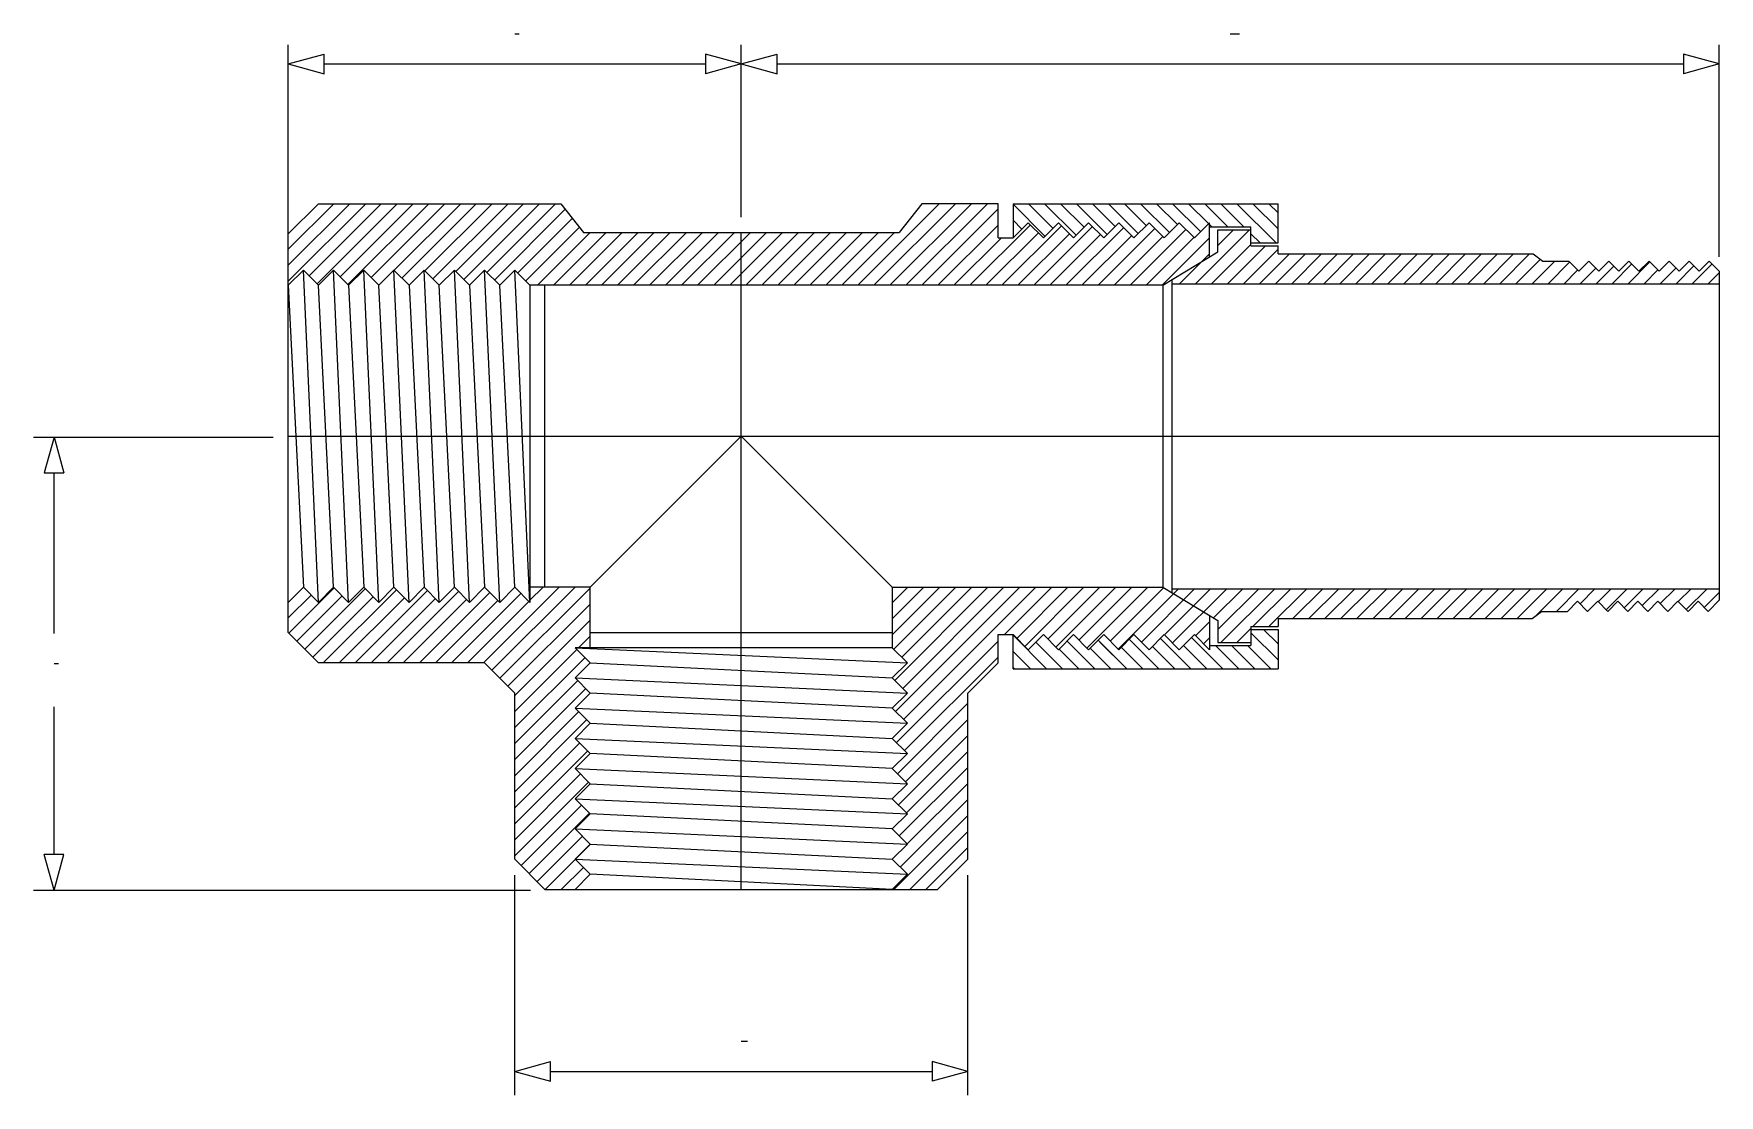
# Model space of a CAD drawing. Extents: x 241 to 1357, y 260 to 963.
import ezdxf

# ---------------------------------------------------------------- set-up
doc = ezdxf.new("R2010")
doc.units = 0
doc.header["$MEASUREMENT"] = 0
doc.layers.get('0').update_dxf_attribs({"linetype": 'CONTINUOUS'})
doc.layers.add('1', color=7, linetype='CONTINUOUS')

msp = doc.modelspace()

# ---------------------------------------------------------------- linework, layer by layer
at = {"color": 4, "linetype": 'Continuous'}
for p, q in [((409.6, 820), (439.8, 850.2)), ((409.6, 809.4), (450.4, 850.2)), ((409.6, 798.8), (461, 850.2)), ((409.6, 820), (439.8, 850.2)), ((423.4, 802.4), (471.2, 850.2)), ((423.4, 802.4), (471.2, 850.2)), ((428.7, 797.1), (481.8, 850.2)), ((444, 801.8), (492.4, 850.2)), ((449.1, 796.7), (502.6, 850.2)), ((449.1, 796.7), (502.6, 850.2)), ((464.4, 801.4), (513.2, 850.2)), ((479.7, 806.1), (523.8, 850.2)), ((484.8, 801), (534, 850.2)), ((484.8, 801), (534, 850.2)), ((500.1, 805.7), (544.6, 850.2)), ((505.4, 800.4), (555.2, 850.2)), ((520.5, 805.3), (565.4, 850.2)), ((520.5, 805.3), (565.4, 850.2)), ((525.8, 800), (576, 850.2)), ((541.1, 804.7), (586.6, 850.2)), ((786.7, 796.2), (840.7, 850.2)), ((797.4, 796.2), (851.4, 850.2)), ((808, 796.2), (862, 850.2)), ((818.6, 796.2), (872.6, 850.2)), ((910.7, 828.7), (889.6, 849.8)), ((916, 834), (899.8, 850.2)), ((916, 834), (899.8, 850.2)), ((931.3, 829.3), (910.4, 850.2)), ((936.6, 834.6), (921, 850.2)), ((951.9, 829.9), (931.6, 850.2)), ((957.2, 835.2), (942.2, 850.2)), ((972.5, 830.5), (952.8, 850.2)), ((977.8, 835.8), (963.4, 850.2)), ((993.1, 831.1), (974, 850.2)), ((998.4, 836.4), (984.6, 850.2)), ((1013.7, 831.7), (995.2, 850.2)), ((1019, 837), (1005.8, 850.2)), ((1031.8, 834.9), (1016.5, 850.2)), ((1042.4, 834.9), (1027.1, 850.2)), ((1063.7, 824.2), (1037.7, 850.2)), ((1065, 833.5), (1048.3, 850.2)), ((1065, 844.1), (1058.9, 850.2)), ((546.2, 799.6), (593, 846.5)), ((546.2, 799.6), (593, 846.5)), ((561.5, 804.3), (597.7, 840.5)), ((829.2, 796.2), (879.6, 846.7)), ((895.4, 833.4), (889.6, 839.2)), ((566.8, 799), (602.4, 834.6)), ((574.6, 796.2), (609.6, 831.2)), ((585.2, 796.2), (620.2, 831.2)), ((595.8, 796.2), (630.8, 831.2)), ((606.4, 796.2), (641.4, 831.2)), ((617, 796.2), (652, 831.2)), ((627.6, 796.2), (662.6, 831.2)), ((638.3, 796.2), (673.3, 831.2)), ((648.9, 796.2), (683.9, 831.2)), ((659.5, 796.2), (694.5, 831.2)), ((670.1, 796.2), (705.1, 831.2)), ((680.7, 796.2), (715.7, 831.2)), ((691.3, 796.2), (726.3, 831.2)), ((701.9, 796.2), (736.9, 831.2)), ((712.5, 796.2), (747.5, 831.2)), ((723.1, 796.2), (758.1, 831.2)), ((733.7, 796.2), (768.7, 831.2)), ((744.3, 796.2), (779.3, 831.2)), ((754.9, 796.2), (789.9, 831.2)), ((765.5, 796.2), (800.5, 831.2)), ((776.1, 796.2), (811.1, 831.2)), ((839.8, 796.2), (879.6, 836)), ((850.4, 796.2), (881.8, 827.6)), ((861, 796.2), (901, 836.2)), ((871.6, 796.2), (906.3, 830.9)), ((882.2, 796.2), (921.6, 835.6)), ((892.8, 796.2), (926.9, 830.3)), ((903.4, 796.2), (942.2, 835)), ((914, 796.2), (947.5, 829.7)), ((924.6, 796.2), (962.8, 834.4)), ((935.2, 796.2), (968.1, 829.1)), ((945.8, 796.2), (983.4, 833.8)), ((956.5, 796.2), (988.7, 828.5)), ((967.1, 796.2), (1004, 833.2)), ((977.7, 796.2), (1009.3, 827.9)), ((988.3, 796.2), (1019.6, 827.6)), ((1010.4, 797.2), (1046.1, 832.9)), ((1021.2, 834.9), (1019.6, 836.5)), ((1025.2, 822.6), (1035.5, 832.9)), ((1053.1, 824.2), (1047, 830.3)), ((999.8, 797.2), (1019.6, 816.9)), ((1021, 797.2), (1047, 823.2)), ((1031.6, 797.2), (1056.7, 822.3)), ((1042.2, 797.2), (1065, 820)), ((1052.8, 797.2), (1072.5, 816.9)), ((1063.4, 797.2), (1083.1, 816.9)), ((1074.1, 797.2), (1093.8, 816.9)), ((1084.7, 797.2), (1104.4, 816.9)), ((1095.3, 797.2), (1115, 816.9)), ((1105.9, 797.2), (1125.6, 816.9)), ((1116.5, 797.2), (1136.2, 816.9)), ((1127.1, 797.2), (1146.8, 816.9)), ((1137.7, 797.2), (1157.4, 816.9)), ((1148.3, 797.2), (1168, 816.9)), ((1158.9, 797.2), (1178.6, 816.9)), ((1169.5, 797.2), (1189.2, 816.9)), ((1180.1, 797.2), (1199.8, 816.9)), ((1190.7, 797.2), (1210.4, 816.9)), ((1201.3, 797.2), (1221, 816.9)), ((1211.9, 797.2), (1231.6, 816.9)), ((1222.5, 797.2), (1238.7, 813.3)), ((1233.2, 797.2), (1248.2, 812.2)), ((1243.8, 797.2), (1258.1, 811.5)), ((1254.4, 797.2), (1263.4, 806.2)), ((1265, 797.2), (1275.4, 807.6)), ((1275.6, 797.2), (1287.3, 808.9)), ((1286.2, 797.2), (1299.3, 810.3)), ((1296.8, 797.2), (1311.2, 811.6)), ((1307.4, 797.2), (1316.5, 806.3)), ((1318, 797.2), (1328.5, 807.6)), ((1328.6, 797.2), (1340.4, 809)), ((1339.2, 797.2), (1352.4, 810.3)), ((1349.8, 797.2), (1357.2, 804.5)), ((410, 565.8), (440, 595.8)), ((420.6, 555.2), (460.6, 595.2)), ((432.8, 546.2), (481.2, 594.6)), ((454, 546.2), (501.8, 594)), ((475.2, 546.2), (522.4, 593.4)), ((496.5, 546.2), (543, 592.8)), ((517.7, 546.2), (563.6, 592.2)), ((538.9, 546.2), (588.9, 596.2)), ((544.5, 541.3), (599.5, 596.2)), ((549.8, 536), (609.6, 595.7)), ((569.6, 587.6), (578.3, 596.2)), ((809.6, 575.4), (830.4, 596.2)), ((809.6, 564.8), (841, 596.2)), ((809.6, 586), (819.7, 596.1)), ((809.6, 586), (819.7, 596.1)), ((810.6, 555.2), (851.6, 596.2)), ((811.2, 534.6), (872.8, 596.2)), ((811.8, 514), (894, 596.2)), ((815.9, 549.9), (862.2, 596.2)), ((816.5, 529.3), (883.4, 596.2)), ((817.1, 508.7), (904.6, 596.2)), ((883.9, 564.9), (915.2, 596.2)), ((892, 562.4), (925.8, 596.2)), ((897.3, 557.1), (936.5, 596.2)), ((912.6, 561.8), (947.1, 596.2)), ((917.9, 556.5), (957.7, 596.2)), ((933.2, 561.2), (968.3, 596.2)), ((938.5, 555.9), (978.9, 596.2)), ((953.9, 560.6), (989.2, 595.9)), ((959.2, 555.3), (999.2, 595.3)), ((974.5, 560), (1009.8, 595.3)), ((989.8, 564.7), (1020.4, 595.3)), ((995.1, 559.4), (1031, 595.3)), ((1022.3, 576), (1041.6, 595.3)), ((1025.2, 568.3), (1052.2, 595.3)), ((1027.1, 559.6), (1062.8, 595.3)), ((1048.3, 570.2), (1073.4, 595.3)), ((1058.9, 570.2), (1084, 595.3)), ((1074.9, 575.6), (1094.6, 595.3)), ((1085.5, 575.6), (1105.2, 595.3)), ((1096.1, 575.6), (1115.8, 595.3)), ((1106.7, 575.6), (1126.4, 595.3)), ((1117.3, 575.6), (1137, 595.3)), ((1128, 575.6), (1147.7, 595.3)), ((1138.6, 575.6), (1158.3, 595.3)), ((1149.2, 575.6), (1168.9, 595.3)), ((1159.8, 575.6), (1179.5, 595.3)), ((1170.4, 575.6), (1190.1, 595.3)), ((1181, 575.6), (1200.7, 595.3)), ((1191.6, 575.6), (1211.3, 595.3)), ((1202.2, 575.6), (1221.9, 595.3)), ((1212.8, 575.6), (1232.5, 595.3)), ((1223.4, 575.6), (1243.1, 595.3)), ((1236, 577.6), (1253.7, 595.3)), ((1249.3, 580.3), (1264.3, 595.3)), ((1265, 585.3), (1274.9, 595.3)), ((1276.9, 586.7), (1285.5, 595.3)), ((1282.2, 581.4), (1296.1, 595.3)), ((1294.2, 582.7), (1306.7, 595.3)), ((1306.1, 584.1), (1317.4, 595.3)), ((1318.1, 585.4), (1328, 595.3)), ((1330, 586.8), (1338.6, 595.3)), ((1335.3, 581.5), (1349.2, 595.3)), ((1347.3, 582.8), (1357.2, 592.7)), ((409.6, 576), (424.7, 591.1)), ((409.6, 576), (424.7, 591.1)), ((415.3, 560.5), (445.3, 590.5)), ((425.9, 549.9), (465.9, 589.9)), ((443.4, 546.2), (486.5, 589.3)), ((464.6, 546.2), (507.1, 588.7)), ((485.8, 546.2), (527.7, 588.1)), ((507.1, 546.2), (548.3, 587.5)), ((528.3, 546.2), (568.9, 586.9)), ((555.1, 530.7), (609.6, 585.1)), ((559.6, 524.5), (609.6, 574.5)), ((1010.4, 564.1), (1019.6, 573.3)), ((601.9, 556.2), (609.6, 563.9)), ((812.4, 493.4), (879.6, 560.6)), ((911.8, 542.2), (889.6, 564.5)), ((922.4, 542.2), (904.7, 560)), ((922.4, 542.2), (904.7, 560)), ((943.6, 542.2), (925.3, 560.6)), ((964.8, 542.2), (945.9, 561.2)), ((964.8, 542.2), (947.1, 560)), ((986, 542.2), (966.5, 561.8)), ((1007.3, 542.2), (987.1, 562.4)), ((1028.5, 542.2), (1007.7, 563)), ((1028.5, 542.2), (1007.7, 563)), ((1015.7, 558.8), (1019.6, 562.7)), ((1037.7, 559.6), (1047, 568.9)), ((1065, 548.1), (1047, 566.1)), ((1065, 558.7), (1055.5, 568.2)), ((559.6, 513.9), (600.7, 555.1)), ((559.6, 503.3), (606.1, 549.8)), ((817.7, 488.1), (879.6, 550)), ((901.2, 542.2), (889.6, 553.8)), ((933, 542.2), (920, 555.3)), ((954.2, 542.2), (940.6, 555.9)), ((975.4, 542.2), (961.2, 556.5)), ((996.7, 542.2), (981.8, 557.1)), ((1017.9, 542.2), (1002.4, 557.7)), ((1039.1, 542.2), (1023.7, 557.6)), ((1049.7, 542.2), (1034.3, 557.6)), ((1049.7, 542.2), (1034.3, 557.6)), ((1060.3, 542.2), (1044.9, 557.6)), ((890.6, 542.2), (889.6, 543.2)), ((559.6, 492.7), (601.4, 534.5)), ((559.6, 482.1), (606.7, 529.2)), ((559.6, 471.5), (602, 513.9)), ((813, 472.8), (859.6, 519.4)), ((559.6, 460.9), (607.3, 508.6)), ((818.3, 467.5), (859.6, 508.8)), ((559.6, 450.3), (602.6, 493.3)), ((813.6, 452.2), (859.6, 498.2)), ((559.6, 439.7), (607.9, 488)), ((818.9, 446.9), (859.6, 487.6)), ((559.6, 429.1), (603.2, 472.7)), ((814.2, 431.6), (859.6, 476.9)), ((559.6, 418.5), (608.5, 467.3)), ((819.5, 426.3), (859.6, 466.3)), ((563.8, 412), (603.8, 452)), ((569.1, 406.7), (609.1, 446.7)), ((814.8, 411), (859.6, 455.7)), ((810.7, 396.2), (859.6, 445.1)), ((574.4, 401.4), (604.4, 431.4)), ((579.8, 396.2), (609.8, 426.2)), ((821.3, 396.2), (859.6, 434.5)), ((831.9, 396.2), (859.6, 423.9)), ((590.4, 396.2), (605, 410.8))]:
    msp.add_line(p, q, dxfattribs=at)
at = {"layer": '1', "color": 5, "linetype": 'Continuous'}
for p, q in [((559.6, 962.7), (562.6, 962.7)), ((1033.4, 962.7), (1039.4, 962.7)), ((254.5, 545.7), (257.5, 545.7)), ((709.6, 295.7), (713.6, 295.7))]:
    msp.add_line(p, q, dxfattribs=at)
at = {"layer": '1', "color": 3, "linetype": 'Continuous'}
for p, q in [((409.6, 805.1), (409.6, 955.4)), ((409.6, 942.7), (433.3, 949.3)), ((433.3, 936.2), (433.3, 949.3)), ((709.6, 942.7), (685.9, 949.3)), ((685.9, 949.3), (685.9, 936.2)), ((709.6, 841.2), (709.6, 955.4)), ((709.6, 942.7), (733.3, 949.3)), ((733.3, 936.2), (733.3, 949.3)), ((1357.2, 942.7), (1333.5, 949.3)), ((1333.5, 949.3), (1333.5, 936.2)), ((1357.2, 815.1), (1357.2, 955.4)), ((409.6, 942.7), (433.3, 936.2)), ((433.3, 942.7), (455.6, 942.7)), ((433.3, 942.7), (685.9, 942.7)), ((709.6, 942.7), (685.9, 936.2)), ((709.6, 942.7), (733.3, 936.2)), ((733.3, 942.7), (1333.5, 942.7)), ((1357.2, 942.7), (1333.5, 936.2)), ((241, 695.7), (399.6, 695.7)), ((254.5, 695.7), (247.9, 672)), ((254.5, 695.7), (261.1, 672)), ((247.9, 672), (261.1, 672)), ((254.5, 565.7), (254.5, 672)), ((254.5, 419.4), (254.5, 517)), ((254.5, 395.7), (247.9, 419.4)), ((261.1, 419.4), (247.9, 419.4)), ((254.5, 395.7), (261.1, 419.4)), ((559.6, 259.9), (559.6, 405.7)), ((859.6, 259.9), (859.6, 405.7)), ((241, 395.7), (570, 395.7)), ((559.6, 275.7), (583.3, 282.3)), ((583.3, 269.2), (583.3, 282.3)), ((859.6, 275.7), (835.9, 282.3)), ((835.9, 282.3), (835.9, 269.2)), ((559.6, 275.7), (583.3, 269.2)), ((583.3, 275.7), (835.9, 275.7)), ((859.6, 275.7), (835.9, 269.2))]:
    msp.add_line(p, q, dxfattribs=at)
at = {"layer": '1', "color": 7, "linetype": 'Continuous'}
for p, q in [((429.6, 850.2), (409.6, 830.2)), ((429.6, 850.2), (590, 850.2)), ((590, 850.2), (605, 831.2)), ((829.1, 850.2), (814.1, 831.2)), ((879.6, 850.2), (829.1, 850.2)), ((879.6, 827.6), (879.6, 850.2)), ((889.6, 850.2), (889.6, 827.6)), ((889.6, 850.2), (1065, 850.2)), ((1065, 824.2), (1065, 850.2)), ((899.6, 837.6), (889.6, 827.6)), ((909.6, 827.6), (899.6, 837.6)), ((919.6, 837.6), (909.6, 827.6)), ((929.6, 827.6), (919.6, 837.6)), ((939.6, 837.6), (929.6, 827.6)), ((949.6, 827.6), (939.6, 837.6)), ((959.6, 837.6), (949.6, 827.6)), ((969.6, 827.6), (959.6, 837.6)), ((979.6, 837.6), (969.6, 827.6)), ((989.6, 827.6), (979.6, 837.6)), ((999.6, 837.6), (989.6, 827.6)), ((1009.6, 827.6), (999.6, 837.6)), ((1019.6, 837.6), (1009.6, 827.6)), ((1019.6, 814.9), (1019.6, 837.6)), ((409.6, 566.2), (409.6, 830.2)), ((605, 831.2), (814.1, 831.2)), ((879.6, 827.6), (889.6, 827.6)), ((1019.6, 834.9), (1047, 834.9)), ((1025.2, 818.3), (1025.2, 832.9)), ((1025.2, 832.9), (1047, 832.9)), ((1047, 822.2), (1047, 834.9)), ((1047, 822.2), (1047, 834.9)), ((988.7, 796.2), (1025.2, 818.3)), ((1047, 824.2), (1065, 824.2)), ((1047, 822.2), (1065, 822.2)), ((1065, 816.9), (1065, 822.2)), ((1065, 816.9), (1233.9, 816.9)), ((1233.9, 816.9), (1240.3, 812.2)), ((409.6, 796.2), (419.6, 806.2)), ((419.6, 806.2), (429.6, 796.2)), ((429.6, 796.2), (439.6, 806.2)), ((439.6, 806.2), (449.6, 796.2)), ((449.6, 796.2), (459.6, 806.2)), ((459.6, 806.2), (469.6, 796.2)), ((469.6, 796.2), (479.6, 806.2)), ((479.6, 806.2), (489.6, 796.2)), ((489.6, 796.2), (499.6, 806.2)), ((499.6, 806.2), (509.6, 796.2)), ((509.6, 796.2), (519.6, 806.2)), ((519.6, 806.2), (529.6, 796.2)), ((529.6, 796.2), (539.6, 806.2)), ((539.6, 806.2), (549.6, 796.2)), ((549.6, 796.2), (559.6, 806.2)), ((559.6, 806.2), (569.6, 796.2)), ((1240.3, 812.2), (1257.5, 812.2)), ((1257.5, 812.2), (1264.1, 805.5)), ((1270.8, 812.2), (1264.1, 805.5)), ((1270.8, 812.2), (1277.4, 805.5)), ((1284.1, 812.2), (1277.4, 805.5)), ((1284.1, 812.2), (1290.7, 805.5)), ((1297.4, 812.2), (1290.7, 805.5)), ((1297.4, 812.2), (1304, 805.5)), ((1310.7, 812.2), (1304, 805.5)), ((1310.7, 812.2), (1317.3, 805.5)), ((1324, 812.2), (1317.3, 805.5)), ((1324, 812.2), (1330.6, 805.5)), ((1337.3, 812.2), (1330.6, 805.5)), ((1337.3, 812.2), (1343.9, 805.5)), ((1350.6, 812.2), (1343.9, 805.5)), ((1350.6, 812.2), (1357.2, 805.5)), ((1357.2, 805.5), (1357.2, 587.7)), ((409.6, 796.2), (419.6, 596.2)), ((439.6, 596.2), (429.6, 796.2)), ((449.6, 796.2), (459.6, 596.2)), ((479.6, 596.2), (469.6, 796.2)), ((489.6, 796.2), (499.6, 596.2)), ((519.6, 596.2), (509.6, 796.2)), ((529.6, 796.2), (539.6, 596.2)), ((559.6, 596.2), (549.6, 796.2)), ((988.7, 796.2), (569.6, 796.2)), ((569.6, 796.2), (569.6, 586.2)), ((579.6, 596.2), (579.6, 796.2)), ((988.7, 796.2), (988.7, 596.2)), ((994.7, 799.9), (994.7, 592.6)), ((994.7, 797.2), (1357.2, 797.2)), ((609.6, 596.2), (709.6, 696.2)), ((709.6, 696.2), (809.6, 596.2)), ((409.6, 586.2), (419.6, 596.2)), ((419.6, 596.2), (429.6, 586.2)), ((429.6, 586.2), (439.6, 596.2)), ((439.6, 596.2), (449.6, 586.2)), ((449.6, 586.2), (459.6, 596.2)), ((459.6, 596.2), (469.6, 586.2)), ((469.6, 586.2), (479.6, 596.2)), ((479.6, 596.2), (489.6, 586.2)), ((489.6, 586.2), (499.6, 596.2)), ((499.6, 596.2), (509.6, 586.2)), ((509.6, 586.2), (519.6, 596.2)), ((519.6, 596.2), (529.6, 586.2)), ((529.6, 586.2), (539.6, 596.2)), ((539.6, 596.2), (549.6, 586.2)), ((549.6, 586.2), (559.6, 596.2)), ((559.6, 596.2), (569.6, 586.2)), ((609.6, 596.2), (569.6, 596.2)), ((609.6, 556.2), (609.6, 596.2)), ((809.6, 596.2), (988.7, 596.2)), ((809.6, 596.2), (809.6, 556.2)), ((988.7, 596.2), (1025.2, 574.2)), ((994.7, 595.3), (1357.2, 595.3)), ((1256.7, 580.3), (1263.3, 587)), ((1270, 580.3), (1263.3, 587)), ((1270, 580.3), (1276.7, 587)), ((1283.3, 580.3), (1276.7, 587)), ((1283.3, 580.3), (1290, 587)), ((1296.6, 580.3), (1290, 587)), ((1296.6, 580.3), (1303.2, 587)), ((1309.9, 580.3), (1303.2, 587)), ((1309.9, 580.3), (1316.5, 587)), ((1323.2, 580.3), (1316.5, 587)), ((1323.2, 580.3), (1329.8, 587)), ((1336.5, 580.3), (1329.8, 587)), ((1336.5, 580.3), (1343.2, 587)), ((1349.8, 580.3), (1343.2, 587)), ((1357.2, 587.7), (1349.8, 580.3)), ((1019.6, 577.6), (1019.6, 554.9)), ((1025.2, 574.2), (1025.2, 559.6)), ((1047, 570.2), (1047, 557.6)), ((1047, 570.2), (1065, 570.2)), ((1047, 570.2), (1047, 557.6)), ((1065, 575.6), (1065, 570.2)), ((1065, 575.6), (1233.4, 575.6)), ((1233.4, 575.6), (1239.5, 580.3)), ((1239.5, 580.3), (1256.7, 580.3)), ((429.6, 546.2), (409.6, 566.2)), ((609.6, 566.2), (809.6, 566.2)), ((879.6, 546.2), (879.6, 564.9)), ((879.6, 564.9), (889.6, 564.9)), ((899.6, 554.9), (889.6, 564.9)), ((899.6, 554.9), (889.6, 564.9)), ((889.6, 542.2), (889.6, 564.9)), ((909.6, 564.9), (899.6, 554.9)), ((909.6, 564.9), (899.6, 554.9)), ((919.6, 554.9), (909.6, 564.9)), ((919.6, 554.9), (909.6, 564.9)), ((929.6, 564.9), (919.6, 554.9)), ((929.6, 564.9), (919.6, 554.9)), ((939.6, 554.9), (929.6, 564.9)), ((939.6, 554.9), (929.6, 564.9)), ((949.6, 564.9), (939.6, 554.9)), ((949.6, 564.9), (939.6, 554.9)), ((959.6, 554.9), (949.6, 564.9)), ((959.6, 554.9), (949.6, 564.9)), ((969.6, 564.9), (959.6, 554.9)), ((969.6, 564.9), (959.6, 554.9)), ((979.6, 554.9), (969.6, 564.9)), ((979.6, 554.9), (969.6, 564.9)), ((989.6, 564.9), (979.6, 554.9)), ((989.6, 564.9), (979.6, 554.9)), ((999.6, 554.9), (989.6, 564.9)), ((999.6, 554.9), (989.6, 564.9)), ((1009.6, 564.9), (999.6, 554.9)), ((1009.6, 564.9), (999.6, 554.9)), ((1019.6, 554.9), (1009.6, 564.9)), ((1025.2, 559.6), (1047, 559.6)), ((1047, 568.2), (1065, 568.2)), ((1065, 568.2), (1065, 542.2)), ((809.6, 556.2), (599.6, 556.2)), ((609.6, 546.2), (599.6, 556.2)), ((819.6, 546.2), (809.6, 556.2)), ((1019.6, 557.6), (1047, 557.6)), ((539.6, 546.2), (429.6, 546.2)), ((559.6, 526.2), (539.6, 546.2)), ((599.6, 536.2), (609.6, 546.2)), ((609.6, 526.2), (599.6, 536.2)), ((609.6, 546.2), (809.6, 536.2)), ((809.6, 536.2), (819.6, 546.2)), ((819.6, 526.2), (809.6, 536.2)), ((859.6, 526.2), (879.6, 546.2)), ((889.6, 542.2), (1065, 542.2)), ((559.6, 416.2), (559.6, 526.2)), ((599.6, 516.2), (609.6, 526.2)), ((809.6, 516.2), (609.6, 526.2)), ((809.6, 516.2), (819.6, 526.2)), ((859.6, 416.2), (859.6, 526.2)), ((609.6, 506.2), (599.6, 516.2)), ((819.6, 506.2), (809.6, 516.2)), ((599.6, 496.2), (609.6, 506.2)), ((609.6, 506.2), (809.6, 496.2)), ((809.6, 496.2), (819.6, 506.2)), ((609.6, 486.2), (599.6, 496.2)), ((819.6, 486.2), (809.6, 496.2)), ((599.6, 476.2), (609.6, 486.2)), ((809.6, 476.2), (609.6, 486.2)), ((809.6, 476.2), (819.6, 486.2)), ((609.6, 466.2), (599.6, 476.2)), ((819.6, 466.2), (809.6, 476.2)), ((599.6, 456.2), (609.6, 466.2)), ((609.6, 466.2), (809.6, 456.2)), ((809.6, 456.2), (819.6, 466.2)), ((609.6, 446.2), (599.6, 456.2)), ((819.6, 446.2), (809.6, 456.2)), ((599.6, 436.2), (609.6, 446.2)), ((609.6, 426.2), (599.6, 436.2)), ((809.6, 436.2), (609.6, 446.2)), ((809.6, 436.2), (819.6, 446.2)), ((819.6, 426.2), (809.6, 436.2)), ((599.6, 416.2), (609.6, 426.2)), ((609.6, 426.2), (809.6, 416.2)), ((809.6, 416.2), (819.6, 426.2)), ((559.6, 416.2), (579.6, 396.2)), ((609.6, 406.2), (599.6, 416.2)), ((819.6, 406.2), (809.6, 416.2)), ((839.6, 396.2), (859.6, 416.2)), ((599.6, 396.2), (609.6, 406.2)), ((809.6, 396.2), (609.6, 406.2)), ((809.6, 396.2), (819.6, 406.2)), ((579.6, 396.2), (839.6, 396.2))]:
    msp.add_line(p, q, dxfattribs=at)
at = {"layer": '1', "color": 4, "linetype": 'Continuous'}
for p, q in [((709.6, 396.2), (709.6, 831.2)), ((429.6, 586.2), (419.6, 806.2)), ((449.6, 586.2), (439.6, 806.2)), ((469.6, 586.2), (459.6, 806.2)), ((489.6, 586.2), (479.6, 806.2)), ((509.6, 586.2), (499.6, 806.2)), ((529.6, 586.2), (519.6, 806.2)), ((549.6, 586.2), (539.6, 806.2)), ((569.6, 586.2), (559.6, 806.2)), ((409.6, 696.2), (1357.2, 696.2)), ((599.6, 556.2), (819.6, 546.2)), ((599.6, 536.2), (819.6, 526.2)), ((599.6, 516.2), (819.6, 506.2)), ((599.6, 496.2), (819.6, 486.2)), ((599.6, 476.2), (819.6, 466.2)), ((599.6, 456.2), (819.6, 446.2)), ((599.6, 436.2), (819.6, 426.2)), ((599.6, 416.2), (819.6, 406.2))]:
    msp.add_line(p, q, dxfattribs=at)

doc.saveas('drawing.dxf')
